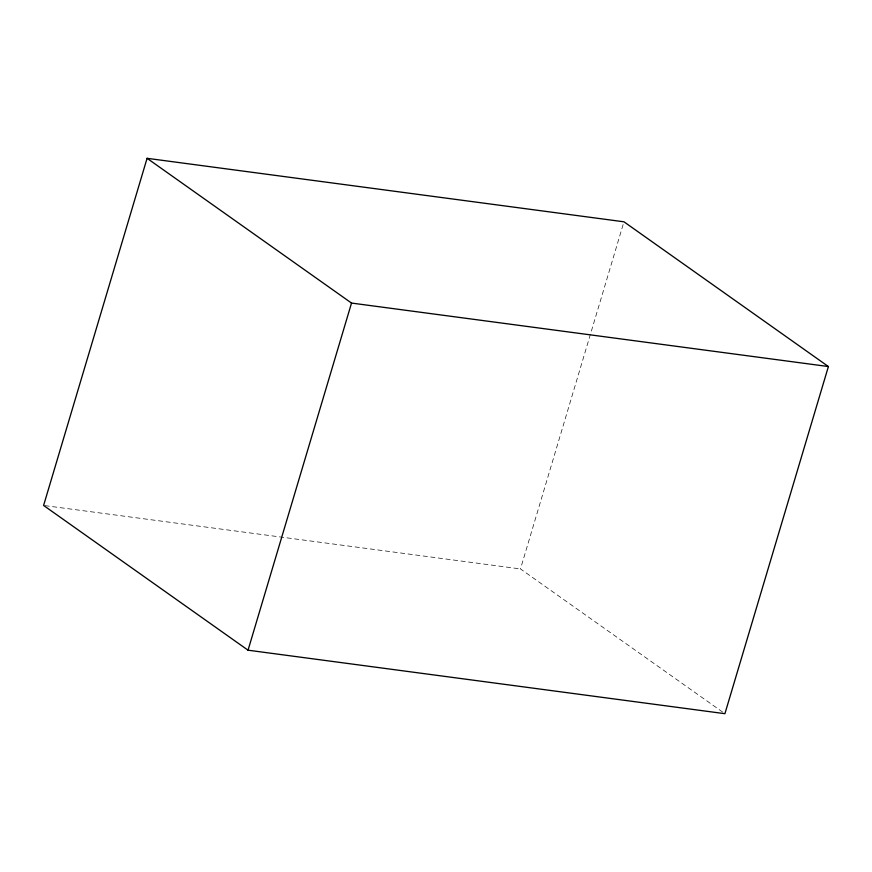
<?xml version="1.0" encoding="UTF-8"?>
<svg xmlns="http://www.w3.org/2000/svg" width="872" height="872" viewBox="0 0 872 872"><rect width="100%" height="100%" fill="white"/><g stroke="black" fill="none" stroke-linecap="round" stroke-linejoin="round"><path stroke-width="0.65" stroke-dasharray="4.36 3.27" d="M722.692 712.108L520.475 568.936L623.567 223.101M44.952 505.629L520.475 568.936"/><path stroke-width="1.31" d="M147.085 158.312L43.6 505.455L248.04 650.196L724.915 713.688L828.4 366.545L623.96 221.804L147.085 158.312L351.525 303.064L828.4 366.545M248.04 650.196L351.525 303.064"/></g></svg>
